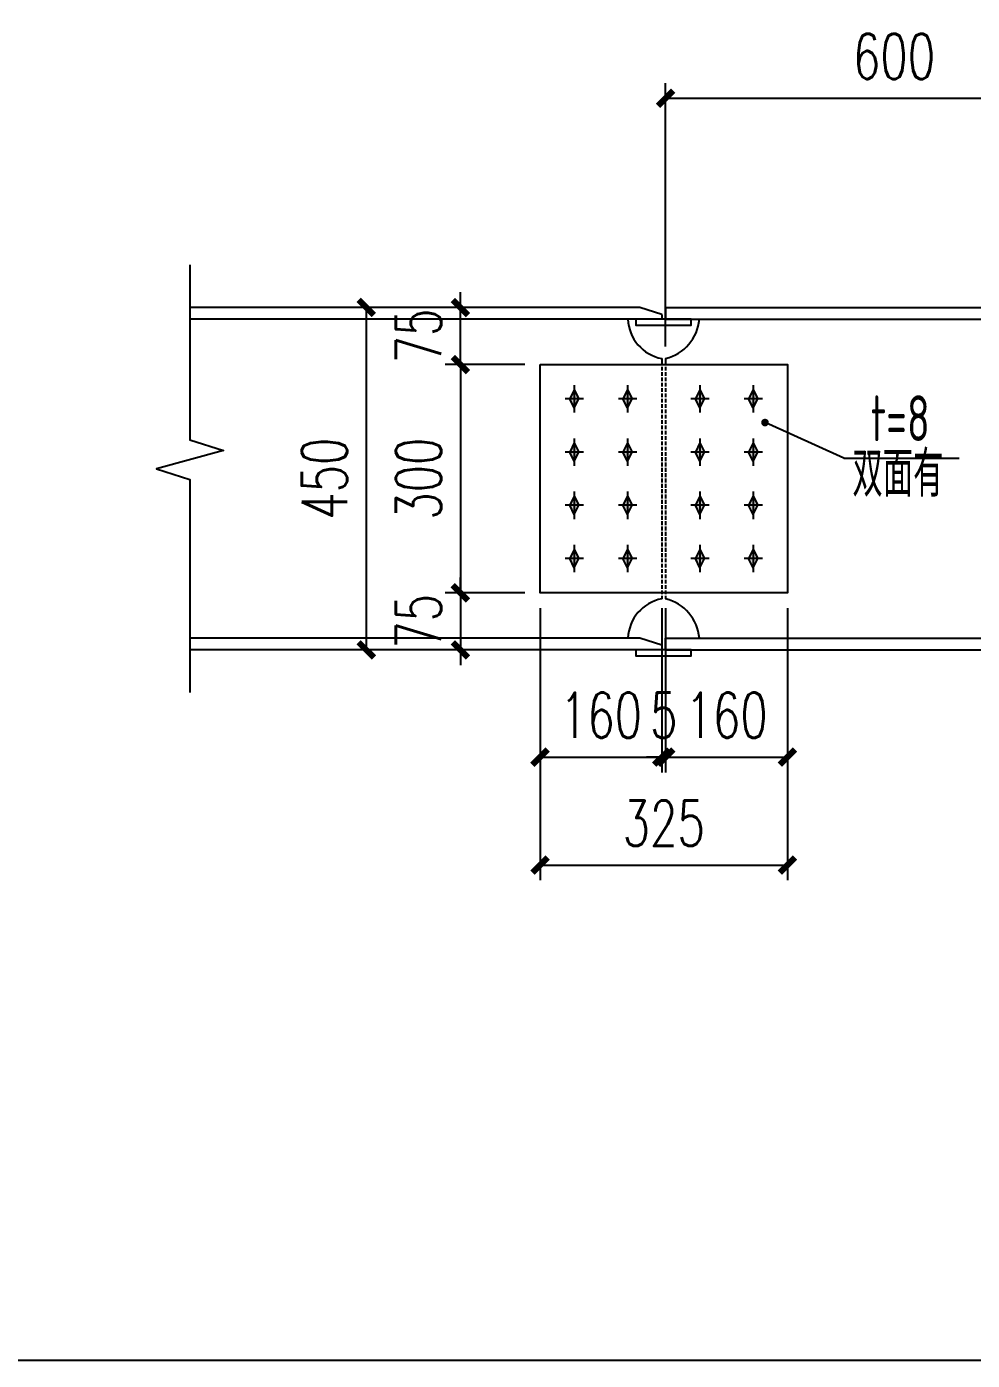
# Model space of a CAD drawing. Extents: x 177291 to 1288761, y 177638 to 322898.
# Drawn here: x 1264463 to 1270674, y 190127 to 198891 of the extents above; entities that cross this region are included whole.
import ezdxf
from ezdxf.enums import TextEntityAlignment as Align

# ---------------------------------------------------------------- set-up
doc = ezdxf.new("R2010")
doc.units = 0
doc.header["$LTSCALE"] = 1000
doc.linetypes.add('DASH', pattern=[0.35, 0.25, -0.1])
for name, color, linetype in [('AXIS', 3, 'Continuous'), ('BOLT', 251, 'Continuous'), ('GL', 150, 'Continuous'), ('GZ', 50, 'Continuous'), ('PZ', 202, 'Continuous'), ('TEXT', 7, 'Continuous'), ('YCX', 90, 'Continuous')]:
    doc.layers.add(name, color=color, linetype=linetype)
doc.styles.add('_TCH_DIM_T3', font='SIMPLEX', dxfattribs={"width": 0.705882, "bigfont": 'GBCBIG'})
doc.styles.add('标准字体', font='tssdeng.shx', dxfattribs={"width": 0.7, "bigfont": 'tssdchn.shx'})
doc.dimstyles.new('TCH_100_5', dxfattribs={"dimtxt": 297.5, "dimasz": 100, "dimexe": 100, "dimexo": 100, "dimgap": 126.25, "dimtad": 1, "dimdec": 0, "dimlfac": 0.2, "dimzin": 0, "dimdsep": 46, "dimtxsty": '_TCH_DIM_T3', "dimblk": 'ARCHTICK', "dimcen": 0.09, "dimclrd": 126, "dimclre": 126, "dimclrt": 7, "dimazin": 2, "dimtfac": 1, "dimtdec": 0, "dimtix": 1, "dimtmove": 2, "dimatfit": 3, "dimfxl": 1, "dimtolj": 1, "dimtzin": 0, "dimarcsym": 0})

# ---------------------------------------------------------------- blocks, each defined once
blk = doc.blocks.new('_ArchTick')
at = {"color": 0, "linetype": 'ByBlock', "const_width": 0.4}
blk.add_lwpolyline([(-0.5, -0.5), (0.5, 0.5)], dxfattribs=at)
blk = doc.blocks.new('*D1392')
at = {"layer": 'AXIS', "color": 126, "linetype": 'ByBlock', "lineweight": -2, "transparency": 16777216}
for p, q in [((1268659.6, 196788.9), (1268659.6, 198521)), ((1271659.6, 197549.3), (1271659.6, 198521)), ((1268659.6, 198421), (1271659.6, 198421))]:
    blk.add_line(p, q, dxfattribs=at)
at = {"layer": 'Defpoints', "color": 0, "linetype": 'ByBlock', "transparency": 16777216}
for p in [(1271659.6, 198421), (1271659.6, 197449.3), (1268659.6, 196688.9)]:
    blk.add_point(p, dxfattribs=at)
at = {"layer": 'AXIS', "color": 126, "linetype": 'ByBlock', "lineweight": -2, "transparency": 16777216, "xscale": 100, "yscale": 100, "zscale": 100, "rotation": 180}
blk.add_blockref('_ArchTick', (1268659.6, 198421), dxfattribs=at)
at = {"layer": 'AXIS', "color": 126, "linetype": 'ByBlock', "lineweight": -2, "transparency": 16777216, "xscale": 100, "yscale": 100, "zscale": 100}
blk.add_blockref('_ArchTick', (1271659.6, 198421), dxfattribs=at)
at = {"layer": 'AXIS', "color": 7, "linetype": 'ByBlock', "transparency": 16777216, "insert": (1270159.6, 198696), "char_height": 297.5, "attachment_point": 5, "style": '_TCH_DIM_T3'}
blk.add_mtext('\\A1;600', dxfattribs=at)
blk = doc.blocks.new('*D1394')
at = {"layer": 'AXIS', "color": 126, "linetype": 'ByBlock', "lineweight": -2, "transparency": 16777216}
for p, q in [((1267136.6, 197045.9), (1266593, 197045.9)), ((1266693, 197045.9), (1266693, 194795.9)), ((1267136.6, 194795.9), (1266593, 194795.9))]:
    blk.add_line(p, q, dxfattribs=at)
at = {"layer": 'Defpoints', "color": 0, "linetype": 'ByBlock', "transparency": 16777216}
for p in [(1267236.6, 197045.9), (1266693, 194795.9), (1267236.6, 194795.9)]:
    blk.add_point(p, dxfattribs=at)
at = {"layer": 'AXIS', "color": 126, "linetype": 'ByBlock', "lineweight": -2, "transparency": 16777216, "xscale": 100, "yscale": 100, "zscale": 100}
for p, rotation in [((1266693, 197045.9), 90), ((1266693, 194795.9), 270)]:
    blk.add_blockref('_ArchTick', p, dxfattribs=dict(at, rotation=rotation))
at = {"layer": 'AXIS', "color": 7, "linetype": 'ByBlock', "transparency": 16777216, "insert": (1266418, 195920.9), "char_height": 297.5, "attachment_point": 5, "rotation": 90, "style": '_TCH_DIM_T3'}
blk.add_mtext('\\A1;450', dxfattribs=at)
blk = doc.blocks.new('*D1403')
at = {"layer": 'AXIS', "color": 126, "linetype": 'ByBlock', "lineweight": -2, "transparency": 16777216}
for p, q in [((1267311.5, 197045.9), (1267311.5, 197145.9)), ((1267734.5, 197045.9), (1267211.5, 197045.9)), ((1267311.5, 196670.9), (1267311.5, 197045.9)), ((1267734.5, 196670.9), (1267211.5, 196670.9)), ((1267311.5, 196670.9), (1267311.5, 196570.9))]:
    blk.add_line(p, q, dxfattribs=at)
at = {"layer": 'Defpoints', "color": 0, "linetype": 'ByBlock', "transparency": 16777216}
for p in [(1267311.5, 197045.9), (1267834.5, 197045.9), (1267834.5, 196670.9)]:
    blk.add_point(p, dxfattribs=at)
at = {"layer": 'AXIS', "color": 126, "linetype": 'ByBlock', "lineweight": -2, "transparency": 16777216, "xscale": 100, "yscale": 100, "zscale": 100}
for p, rotation in [((1267311.5, 197045.9), 270), ((1267311.5, 196670.9), 90)]:
    blk.add_blockref('_ArchTick', p, dxfattribs=dict(at, rotation=rotation))
at = {"layer": 'AXIS', "color": 7, "linetype": 'ByBlock', "transparency": 16777216, "insert": (1267036.5, 196858.4), "char_height": 297.5, "attachment_point": 5, "rotation": 90, "style": '_TCH_DIM_T3'}
blk.add_mtext('\\A1;75', dxfattribs=at)
blk = doc.blocks.new('*D1404')
at = {"layer": 'AXIS', "color": 126, "linetype": 'ByBlock', "lineweight": -2, "transparency": 16777216}
for p, q in [((1267734.5, 196670.9), (1267211.5, 196670.9)), ((1267311.5, 196670.9), (1267311.5, 195170.9)), ((1267734.5, 195170.9), (1267211.5, 195170.9))]:
    blk.add_line(p, q, dxfattribs=at)
at = {"layer": 'Defpoints', "color": 0, "linetype": 'ByBlock', "transparency": 16777216}
for p in [(1267834.5, 196670.9), (1267311.5, 195170.9), (1267834.5, 195170.9)]:
    blk.add_point(p, dxfattribs=at)
at = {"layer": 'AXIS', "color": 126, "linetype": 'ByBlock', "lineweight": -2, "transparency": 16777216, "xscale": 100, "yscale": 100, "zscale": 100}
for p, rotation in [((1267311.5, 196670.9), 90), ((1267311.5, 195170.9), 270)]:
    blk.add_blockref('_ArchTick', p, dxfattribs=dict(at, rotation=rotation))
at = {"layer": 'AXIS', "color": 7, "linetype": 'ByBlock', "transparency": 16777216, "insert": (1267036.5, 195920.9), "char_height": 297.5, "attachment_point": 5, "rotation": 90, "style": '_TCH_DIM_T3'}
blk.add_mtext('\\A1;300', dxfattribs=at)
blk = doc.blocks.new('*D1405')
at = {"layer": 'AXIS', "color": 126, "linetype": 'ByBlock', "lineweight": -2, "transparency": 16777216}
for p, q in [((1267311.5, 195170.9), (1267311.5, 195270.9)), ((1267734.5, 195170.9), (1267211.5, 195170.9)), ((1267311.5, 195170.9), (1267311.5, 194795.9)), ((1267734.5, 194795.9), (1267211.5, 194795.9)), ((1267311.5, 194795.9), (1267311.5, 194695.9))]:
    blk.add_line(p, q, dxfattribs=at)
at = {"layer": 'Defpoints', "color": 0, "linetype": 'ByBlock', "transparency": 16777216}
for p in [(1267834.5, 195170.9), (1267311.5, 194795.9), (1267834.5, 194795.9)]:
    blk.add_point(p, dxfattribs=at)
at = {"layer": 'AXIS', "color": 126, "linetype": 'ByBlock', "lineweight": -2, "transparency": 16777216, "xscale": 100, "yscale": 100, "zscale": 100}
for p, rotation in [((1267311.5, 195170.9), 270), ((1267311.5, 194795.9), 90)]:
    blk.add_blockref('_ArchTick', p, dxfattribs=dict(at, rotation=rotation))
at = {"layer": 'AXIS', "color": 7, "linetype": 'ByBlock', "transparency": 16777216, "insert": (1267036.5, 194983.4), "char_height": 297.5, "attachment_point": 5, "rotation": 90, "style": '_TCH_DIM_T3'}
blk.add_mtext('\\A1;75', dxfattribs=at)
blk = doc.blocks.new('*D1406')
at = {"layer": 'AXIS', "color": 126, "linetype": 'ByBlock', "lineweight": -2, "transparency": 16777216}
for p, q in [((1267834.5, 195070.9), (1267834.5, 193991)), ((1268634.5, 195070.9), (1268634.5, 193991)), ((1267834.5, 194091), (1268634.5, 194091))]:
    blk.add_line(p, q, dxfattribs=at)
at = {"layer": 'Defpoints', "color": 0, "linetype": 'ByBlock', "transparency": 16777216}
for p in [(1267834.5, 195170.9), (1268634.5, 195170.9), (1268634.5, 194091)]:
    blk.add_point(p, dxfattribs=at)
at = {"layer": 'AXIS', "color": 126, "linetype": 'ByBlock', "lineweight": -2, "transparency": 16777216, "xscale": 100, "yscale": 100, "zscale": 100, "rotation": 180}
blk.add_blockref('_ArchTick', (1267834.5, 194091), dxfattribs=at)
at = {"layer": 'AXIS', "color": 126, "linetype": 'ByBlock', "lineweight": -2, "transparency": 16777216, "xscale": 100, "yscale": 100, "zscale": 100}
blk.add_blockref('_ArchTick', (1268634.5, 194091), dxfattribs=at)
at = {"layer": 'AXIS', "color": 7, "linetype": 'ByBlock', "transparency": 16777216, "insert": (1268234.5, 194366), "char_height": 297.5, "attachment_point": 5, "style": '_TCH_DIM_T3'}
blk.add_mtext('\\A1;160', dxfattribs=at)
blk = doc.blocks.new('*D1407')
at = {"layer": 'AXIS', "color": 126, "linetype": 'ByBlock', "lineweight": -2, "transparency": 16777216}
for p, q in [((1268634.5, 195030.4), (1268634.5, 193991)), ((1268659.6, 195030.4), (1268659.6, 193991)), ((1268634.5, 194091), (1268534.5, 194091)), ((1268634.5, 194091), (1268659.6, 194091)), ((1268659.6, 194091), (1268759.6, 194091))]:
    blk.add_line(p, q, dxfattribs=at)
at = {"layer": 'Defpoints', "color": 0, "linetype": 'ByBlock', "transparency": 16777216}
for p in [(1268634.5, 195130.4), (1268659.6, 195130.4), (1268659.6, 194091)]:
    blk.add_point(p, dxfattribs=at)
at = {"layer": 'AXIS', "color": 126, "linetype": 'ByBlock', "lineweight": -2, "transparency": 16777216, "xscale": 100, "yscale": 100, "zscale": 100}
blk.add_blockref('_ArchTick', (1268634.5, 194091), dxfattribs=at)
at = {"layer": 'AXIS', "color": 126, "linetype": 'ByBlock', "lineweight": -2, "transparency": 16777216, "xscale": 100, "yscale": 100, "zscale": 100, "rotation": 180}
blk.add_blockref('_ArchTick', (1268659.6, 194091), dxfattribs=at)
at = {"layer": 'AXIS', "color": 7, "linetype": 'ByBlock', "transparency": 16777216, "insert": (1268647.1, 194366), "char_height": 297.5, "attachment_point": 5, "style": '_TCH_DIM_T3'}
blk.add_mtext('\\A1;5', dxfattribs=at)
blk = doc.blocks.new('*D1408')
at = {"layer": 'AXIS', "color": 126, "linetype": 'ByBlock', "lineweight": -2, "transparency": 16777216}
for p, q in [((1268659.6, 195070.9), (1268659.6, 193991)), ((1269459.6, 195070.9), (1269459.6, 193991)), ((1268659.6, 194091), (1269459.6, 194091))]:
    blk.add_line(p, q, dxfattribs=at)
at = {"layer": 'Defpoints', "color": 0, "linetype": 'ByBlock', "transparency": 16777216}
for p in [(1268659.6, 195170.9), (1269459.6, 195170.9), (1269459.6, 194091)]:
    blk.add_point(p, dxfattribs=at)
at = {"layer": 'AXIS', "color": 126, "linetype": 'ByBlock', "lineweight": -2, "transparency": 16777216, "xscale": 100, "yscale": 100, "zscale": 100, "rotation": 180}
blk.add_blockref('_ArchTick', (1268659.6, 194091), dxfattribs=at)
at = {"layer": 'AXIS', "color": 126, "linetype": 'ByBlock', "lineweight": -2, "transparency": 16777216, "xscale": 100, "yscale": 100, "zscale": 100}
blk.add_blockref('_ArchTick', (1269459.6, 194091), dxfattribs=at)
at = {"layer": 'AXIS', "color": 7, "linetype": 'ByBlock', "transparency": 16777216, "insert": (1269059.6, 194366), "char_height": 297.5, "attachment_point": 5, "style": '_TCH_DIM_T3'}
blk.add_mtext('\\A1;160', dxfattribs=at)
blk = doc.blocks.new('*D1409')
at = {"layer": 'AXIS', "color": 126, "linetype": 'ByBlock', "lineweight": -2, "transparency": 16777216}
for p, q in [((1267834.5, 195070.9), (1267834.5, 193281.7)), ((1269459.6, 195070.9), (1269459.6, 193281.7)), ((1267834.5, 193381.7), (1269459.6, 193381.7))]:
    blk.add_line(p, q, dxfattribs=at)
at = {"layer": 'Defpoints', "color": 0, "linetype": 'ByBlock', "transparency": 16777216}
for p in [(1267834.5, 195170.9), (1269459.6, 195170.9), (1269459.6, 193381.7)]:
    blk.add_point(p, dxfattribs=at)
at = {"layer": 'AXIS', "color": 126, "linetype": 'ByBlock', "lineweight": -2, "transparency": 16777216, "xscale": 100, "yscale": 100, "zscale": 100, "rotation": 180}
blk.add_blockref('_ArchTick', (1267834.5, 193381.7), dxfattribs=at)
at = {"layer": 'AXIS', "color": 126, "linetype": 'ByBlock', "lineweight": -2, "transparency": 16777216, "xscale": 100, "yscale": 100, "zscale": 100}
blk.add_blockref('_ArchTick', (1269459.6, 193381.7), dxfattribs=at)
at = {"layer": 'AXIS', "color": 7, "linetype": 'ByBlock', "transparency": 16777216, "insert": (1268647.1, 193656.7), "char_height": 297.5, "attachment_point": 5, "style": '_TCH_DIM_T3'}
blk.add_mtext('\\A1;325', dxfattribs=at)

msp = doc.modelspace()

# ---------------------------------------------------------------- hatches: boundary and pattern name
at = {"layer": 'BOLT'}
for points in [[(1268059.46, 196505.85), (1268089.46, 196445.85), (1268059.46, 196385.85), (1268029.46, 196445.85)], [(1268409.46, 196505.85), (1268439.46, 196445.85), (1268409.46, 196385.85), (1268379.46, 196445.85)], [(1268884.64, 196505.85), (1268914.64, 196445.85), (1268884.64, 196385.85), (1268854.64, 196445.85)], [(1269234.64, 196505.85), (1269264.64, 196445.85), (1269234.64, 196385.85), (1269204.64, 196445.85)], [(1268059.46, 196155.85), (1268089.46, 196095.85), (1268059.46, 196035.85), (1268029.46, 196095.85)], [(1268409.46, 196155.85), (1268439.46, 196095.85), (1268409.46, 196035.85), (1268379.46, 196095.85)], [(1268884.64, 196155.85), (1268914.64, 196095.85), (1268884.64, 196035.85), (1268854.64, 196095.85)], [(1269234.64, 196155.85), (1269264.64, 196095.85), (1269234.64, 196035.85), (1269204.64, 196095.85)], [(1268059.46, 195805.85), (1268089.46, 195745.85), (1268059.46, 195685.85), (1268029.46, 195745.85)], [(1268409.46, 195805.85), (1268439.46, 195745.85), (1268409.46, 195685.85), (1268379.46, 195745.85)], [(1268884.64, 195805.85), (1268914.64, 195745.85), (1268884.64, 195685.85), (1268854.64, 195745.85)], [(1269234.64, 195805.85), (1269264.64, 195745.85), (1269234.64, 195685.85), (1269204.64, 195745.85)], [(1268059.46, 195455.85), (1268089.46, 195395.85), (1268059.46, 195335.85), (1268029.46, 195395.85)], [(1268409.46, 195455.85), (1268439.46, 195395.85), (1268409.46, 195335.85), (1268379.46, 195395.85)], [(1268884.64, 195455.85), (1268914.64, 195395.85), (1268884.64, 195335.85), (1268854.64, 195395.85)], [(1269234.64, 195455.85), (1269264.64, 195395.85), (1269234.64, 195335.85), (1269204.64, 195395.85)]]:
    msp.add_hatch(color=256, dxfattribs=at).paths.add_polyline_path(points)

# ---------------------------------------------------------------- linework, layer by layer
at = {"layer": 'AXIS'}
msp.add_line((1229960.6, 190127.23), (1280276.45, 190127.23), dxfattribs=at)
at = {"layer": 'BOLT'}
for p, q in [((1268059.46, 196505.85), (1268029.46, 196445.85)), ((1268059.46, 196535.85), (1268059.46, 196355.85)), ((1268059.46, 196505.85), (1268089.46, 196445.85)), ((1268409.46, 196505.85), (1268379.46, 196445.85)), ((1268409.46, 196535.85), (1268409.46, 196355.85)), ((1268409.46, 196505.85), (1268439.46, 196445.85)), ((1268884.64, 196505.85), (1268854.64, 196445.85)), ((1268884.64, 196535.85), (1268884.64, 196355.85)), ((1268884.64, 196505.85), (1268914.64, 196445.85)), ((1269234.64, 196505.85), (1269204.64, 196445.85)), ((1269234.64, 196535.85), (1269234.64, 196355.85)), ((1269234.64, 196505.85), (1269264.64, 196445.85)), ((1268119.46, 196445.85), (1267999.46, 196445.85)), ((1268059.46, 196385.85), (1268029.46, 196445.85)), ((1268059.46, 196385.85), (1268089.46, 196445.85)), ((1268469.46, 196445.85), (1268349.46, 196445.85)), ((1268409.46, 196385.85), (1268379.46, 196445.85)), ((1268409.46, 196385.85), (1268439.46, 196445.85)), ((1268944.64, 196445.85), (1268824.64, 196445.85)), ((1268884.64, 196385.85), (1268854.64, 196445.85)), ((1268884.64, 196385.85), (1268914.64, 196445.85)), ((1269294.64, 196445.85), (1269174.64, 196445.85)), ((1269234.64, 196385.85), (1269204.64, 196445.85)), ((1269234.64, 196385.85), (1269264.64, 196445.85)), ((1268059.46, 196155.85), (1268029.46, 196095.85)), ((1268059.46, 196185.85), (1268059.46, 196005.85)), ((1268059.46, 196155.85), (1268089.46, 196095.85)), ((1268409.46, 196155.85), (1268379.46, 196095.85)), ((1268409.46, 196185.85), (1268409.46, 196005.85)), ((1268409.46, 196155.85), (1268439.46, 196095.85)), ((1268884.64, 196155.85), (1268854.64, 196095.85)), ((1268884.64, 196185.85), (1268884.64, 196005.85)), ((1268884.64, 196155.85), (1268914.64, 196095.85)), ((1269234.64, 196155.85), (1269204.64, 196095.85)), ((1269234.64, 196185.85), (1269234.64, 196005.85)), ((1269234.64, 196155.85), (1269264.64, 196095.85)), ((1268119.46, 196095.85), (1267999.46, 196095.85)), ((1268059.46, 196035.85), (1268029.46, 196095.85)), ((1268059.46, 196035.85), (1268089.46, 196095.85)), ((1268469.46, 196095.85), (1268349.46, 196095.85)), ((1268409.46, 196035.85), (1268379.46, 196095.85)), ((1268409.46, 196035.85), (1268439.46, 196095.85)), ((1268944.64, 196095.85), (1268824.64, 196095.85)), ((1268884.64, 196035.85), (1268854.64, 196095.85)), ((1268884.64, 196035.85), (1268914.64, 196095.85)), ((1269294.64, 196095.85), (1269174.64, 196095.85)), ((1269234.64, 196035.85), (1269204.64, 196095.85)), ((1269234.64, 196035.85), (1269264.64, 196095.85)), ((1268059.46, 195805.85), (1268029.46, 195745.85)), ((1268059.46, 195835.85), (1268059.46, 195655.85)), ((1268059.46, 195805.85), (1268089.46, 195745.85)), ((1268409.46, 195805.85), (1268379.46, 195745.85)), ((1268409.46, 195835.85), (1268409.46, 195655.85)), ((1268409.46, 195805.85), (1268439.46, 195745.85)), ((1268884.64, 195805.85), (1268854.64, 195745.85)), ((1268884.64, 195835.85), (1268884.64, 195655.85)), ((1268884.64, 195805.85), (1268914.64, 195745.85)), ((1269234.64, 195805.85), (1269204.64, 195745.85)), ((1269234.64, 195835.85), (1269234.64, 195655.85)), ((1269234.64, 195805.85), (1269264.64, 195745.85)), ((1268119.46, 195745.85), (1267999.46, 195745.85)), ((1268059.46, 195685.85), (1268029.46, 195745.85)), ((1268059.46, 195685.85), (1268089.46, 195745.85)), ((1268469.46, 195745.85), (1268349.46, 195745.85)), ((1268409.46, 195685.85), (1268379.46, 195745.85)), ((1268409.46, 195685.85), (1268439.46, 195745.85)), ((1268944.64, 195745.85), (1268824.64, 195745.85)), ((1268884.64, 195685.85), (1268854.64, 195745.85)), ((1268884.64, 195685.85), (1268914.64, 195745.85)), ((1269294.64, 195745.85), (1269174.64, 195745.85)), ((1269234.64, 195685.85), (1269204.64, 195745.85)), ((1269234.64, 195685.85), (1269264.64, 195745.85)), ((1268059.46, 195455.85), (1268029.46, 195395.85)), ((1268059.46, 195485.85), (1268059.46, 195305.85)), ((1268059.46, 195455.85), (1268089.46, 195395.85)), ((1268409.46, 195455.85), (1268379.46, 195395.85)), ((1268409.46, 195485.85), (1268409.46, 195305.85)), ((1268409.46, 195455.85), (1268439.46, 195395.85)), ((1268884.64, 195455.85), (1268854.64, 195395.85)), ((1268884.64, 195485.85), (1268884.64, 195305.85)), ((1268884.64, 195455.85), (1268914.64, 195395.85)), ((1269234.64, 195455.85), (1269204.64, 195395.85)), ((1269234.64, 195485.85), (1269234.64, 195305.85)), ((1269234.64, 195455.85), (1269264.64, 195395.85)), ((1268119.46, 195395.85), (1267999.46, 195395.85)), ((1268059.46, 195335.85), (1268029.46, 195395.85)), ((1268059.46, 195335.85), (1268089.46, 195395.85)), ((1268469.46, 195395.85), (1268349.46, 195395.85)), ((1268409.46, 195335.85), (1268379.46, 195395.85)), ((1268409.46, 195335.85), (1268439.46, 195395.85)), ((1268944.64, 195395.85), (1268824.64, 195395.85)), ((1268884.64, 195335.85), (1268854.64, 195395.85)), ((1268884.64, 195335.85), (1268914.64, 195395.85)), ((1269294.64, 195395.85), (1269174.64, 195395.85)), ((1269234.64, 195335.85), (1269204.64, 195395.85)), ((1269234.64, 195335.85), (1269264.64, 195395.85))]:
    msp.add_line(p, q, dxfattribs=at)
at = {"layer": 'GL'}
for p, q in [((1268490.23, 197045.85), (1265535.36, 197045.85)), ((1268634.64, 196999.29), (1268490.23, 197045.85)), ((1268634.64, 196969.19), (1265535.36, 196969.19)), ((1268634.64, 196999.29), (1268634.64, 196969.19)), ((1268634.46, 196710.38), (1268634.46, 196691.22)), ((1268490.23, 194872.52), (1265535.36, 194872.52)), ((1268634.64, 194825.95), (1268490.23, 194872.52)), ((1268634.64, 194825.95), (1268634.64, 194795.85)), ((1268634.64, 194795.85), (1265535.36, 194795.85))]:
    msp.add_line(p, q, dxfattribs=at)
msp.add_lwpolyline([(1265535.36, 197325.85), (1265535.36, 196175.85), (1265755.36, 196105.85), (1265315.36, 195985.85), (1265535.36, 195915.85), (1265535.36, 194515.85)], dxfattribs=at)
for points in [[(1268464.83, 196969.19), (1268464.83, 196929.19), (1268826.3, 196929.19), (1268826.3, 196969.19)], [(1268464.83, 194795.85), (1268464.83, 194755.85), (1268826.3, 194755.85), (1268826.3, 194795.85)]]:
    msp.add_lwpolyline(points, close=True, dxfattribs=at)
for centre, start, end in [((1268686.21, 196980.45), 182.347732, 259.1882), ((1268686.21, 194861.26), 100.8118, 177.652268)]:
    msp.add_arc(centre, 274.95, start, end, dxfattribs=at)
at = {"layer": 'GZ'}
for p, q in [((1268659.64, 197045.85), (1270984.64, 197045.85)), ((1268659.64, 197045.85), (1268659.64, 196969.19)), ((1268659.64, 196969.19), (1270984.64, 196969.19)), ((1268659.64, 196710.38), (1268659.64, 196691.22)), ((1268659.64, 194872.52), (1271009.64, 194872.52)), ((1268659.64, 194795.85), (1268659.64, 194872.52)), ((1268659.64, 194795.85), (1271009.64, 194795.85))]:
    msp.add_line(p, q, dxfattribs=at)
at = {"layer": 'GZ', "color": 5, "linetype": 'DASH', "ltscale": 0.1}
msp.add_line((1268634.46, 196691.22), (1268634.46, 195130.41), dxfattribs=at)
at = {"layer": 'GZ', "linetype": 'DASH', "ltscale": 0.1}
msp.add_line((1268659.64, 196691.22), (1268659.64, 195130.41), dxfattribs=at)
at = {"layer": 'GZ'}
for centre, start, end in [((1268588.6, 196995.83), 283.973859, 354.80269), ((1268588.6, 194845.87), 5.19731, 76.026141)]:
    msp.add_arc(centre, 294.16, start, end, dxfattribs=at)
at = {"layer": 'PZ'}
msp.add_lwpolyline([(1267834.46, 196670.85), (1269459.64, 196670.85), (1269459.64, 195170.85), (1267834.46, 195170.85)], close=True, dxfattribs=at)
at = {"layer": 'YCX'}
for q in [(1269312.26, 196289.62), (1270588, 196055.39)]:
    msp.add_line((1269830.5, 196055.39), q, dxfattribs=at)
at = {"layer": 'YCX', "const_width": 25}
msp.add_lwpolyline([(1269299.76, 196289.62, 1), (1269324.76, 196289.62, 1)], format="xyb", close=True, dxfattribs=at)

# ---------------------------------------------------------------- texts
at = {"layer": 'TEXT', "style": '标准字体', "width": 0.7}
for s, p in [('t=8', (1270200.42, 196078.2)), ('双面有', (1270185.21, 195711.93))]:
    msp.add_text(s, height=300, dxfattribs=at).set_placement(p, align=Align.BOTTOM_CENTER)

# ---------------------------------------------------------------- dimensions: what is measured, and where the dimension line sits
at = {"layer": 'AXIS', "linetype": 'ByBlock'}
for base, p1, p2, picture, middle in [((1271659.64, 198421.02), (1268659.64, 196688.91), (1271659.64, 197449.25), '*D1392', (1270159.64, 198696.02)), ((1268634.46, 194091.05), (1267834.46, 195170.85), (1268634.46, 195170.85), '*D1406', (1268234.46, 194366.05)), ((1269459.64, 193381.7), (1267834.46, 195170.85), (1269459.64, 195170.85), '*D1409', (1268647.05, 193656.7)), ((1268659.64, 194091.05), (1268634.46, 195130.41), (1268659.64, 195130.41), '*D1407', (1268647.05, 194366.05)), ((1269459.64, 194091.05), (1268659.64, 195170.85), (1269459.64, 195170.85), '*D1408', (1269059.64, 194366.05))]:
    dim = msp.add_linear_dim(base=base, p1=p1, p2=p2, dimstyle='TCH_100_5', dxfattribs=at)
    dim.commit()
    dim.dimension.update_dxf_attribs({"geometry": picture, "text_midpoint": middle})
for base, p1, p2, picture, middle in [((1266693, 194795.85), (1267236.62, 197045.85), (1267236.62, 194795.85), '*D1394', (1266418, 195920.85)), ((1267311.5, 197045.85), (1267834.46, 196670.85), (1267834.46, 197045.85), '*D1403', (1267036.5, 196858.35)), ((1267311.5, 195170.85), (1267834.46, 196670.85), (1267834.46, 195170.85), '*D1404', (1267036.5, 195920.85)), ((1267311.5, 194795.85), (1267834.46, 195170.85), (1267834.46, 194795.85), '*D1405', (1267036.5, 194983.35))]:
    dim = msp.add_linear_dim(base=base, p1=p1, p2=p2, angle=90, dimstyle='TCH_100_5', dxfattribs=at)
    dim.commit()
    dim.dimension.update_dxf_attribs({"geometry": picture, "text_midpoint": middle})

doc.saveas('drawing.dxf')
